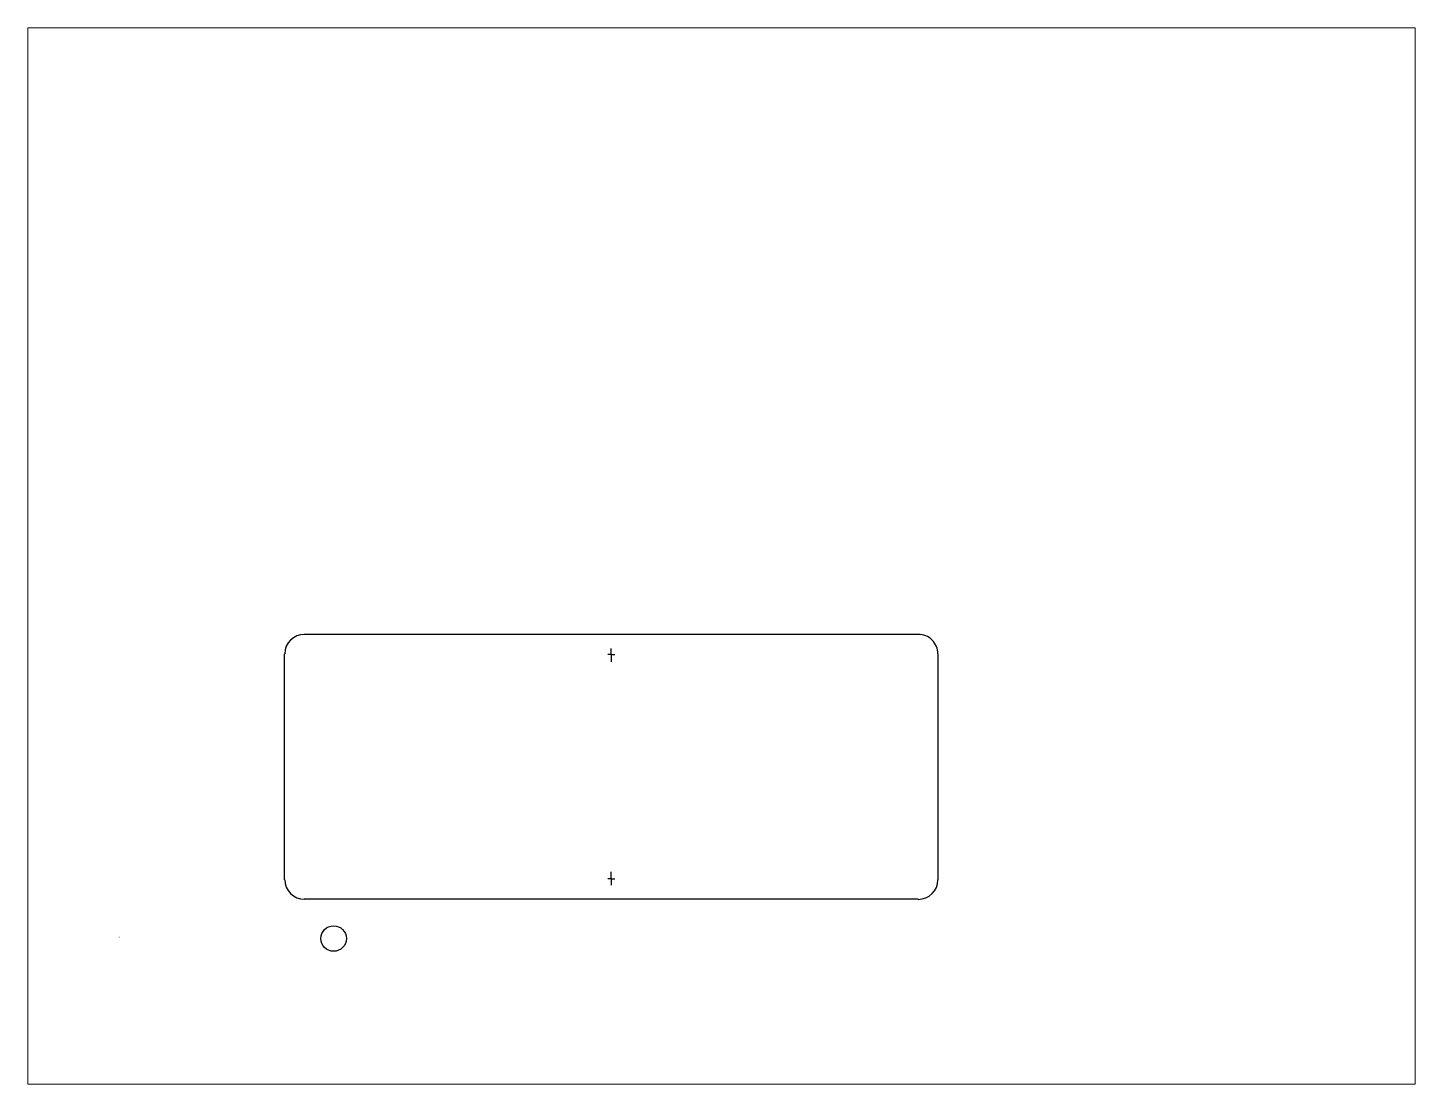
# Paper-space layout 'Layout1' of a CAD drawing. Header units: millimetres. Extents: x 1.05 to 9.45, y 0.8 to 7.2.
# The model-space entities are those that its viewports show. They can reach past a viewport. Long polylines and large blocks are cut down to what shows.
import ezdxf

# ---------------------------------------------------------------- set-up
doc = ezdxf.new("R2010")
doc.units = ezdxf.units.MM
doc.header["$MEASUREMENT"] = 0
doc.linetypes.add('atContinuous2', pattern=[0])
doc.layers.add('at_Entity', color=7, linetype='Continuous')

msp = doc.modelspace()

# ---------------------------------------------------------------- linework, layer by layer
for p, q in [((28.27, 28.92), (27.91, 28.92)), ((28.27, 28.92), (28.27, 29.55)), ((28.27, 28.92), (28.27, 29.55)), ((28.27, 28.92), (28.27, 28.2)), ((28.27, 28.92), (28.63, 28.92)), ((28.27, 28.92), (28.27, 28.2)), ((28.27, 6.07), (27.91, 6.07)), ((28.27, 6.07), (28.27, 6.79)), ((28.27, 6.07), (28.27, 6.79)), ((28.27, 6.07), (28.27, 5.44)), ((28.27, 6.07), (28.63, 6.07)), ((28.27, 6.07), (28.27, 5.44))]:
    msp.add_line(p, q)
msp.add_solid([(-21.87, 0.18), (-21.81, 0.18), (-21.84, 0)])
at = {"layer": 'at_Entity', "color": 7}
for points in [[(-2.98, 31), (59.52, 31)], [(-4.99, 5.99), (-4.99, 28.99)], [(61.51, 28.99), (61.51, 5.99)], [(59.52, 4), (-2.98, 4)]]:
    msp.add_lwpolyline(points, dxfattribs=at)
at = {"layer": 'at_Entity', "color": 0, "linetype": 'atContinuous2'}
msp.add_circle((0, 0), 1.3, dxfattribs=at)
at = {"layer": 'at_Entity', "color": 7, "linetype": 'atContinuous2'}
for centre, radius, start, end in [((-2.98, 28.99), 2, 90.0145, 179.7698), ((59.53, 29), 1.99, 359.8973, 90.1144), ((-2.98, 6), 2, 180.0282, 270.0028), ((59.52, 5.99), 2, 270.1834, 0.0596)]:
    msp.add_arc(centre, radius, start, end, dxfattribs=at)

psp = doc.layouts.get("Layout1")

# ---------------------------------------------------------------- viewports
at = {"layer": '0'}
psp.add_viewport(center=(5.25, 4), size=(8.4, 6.4), view_center_point=(39.4914, 38.9705), view_height=107.62653, dxfattribs=at)

doc.saveas('drawing.dxf')
